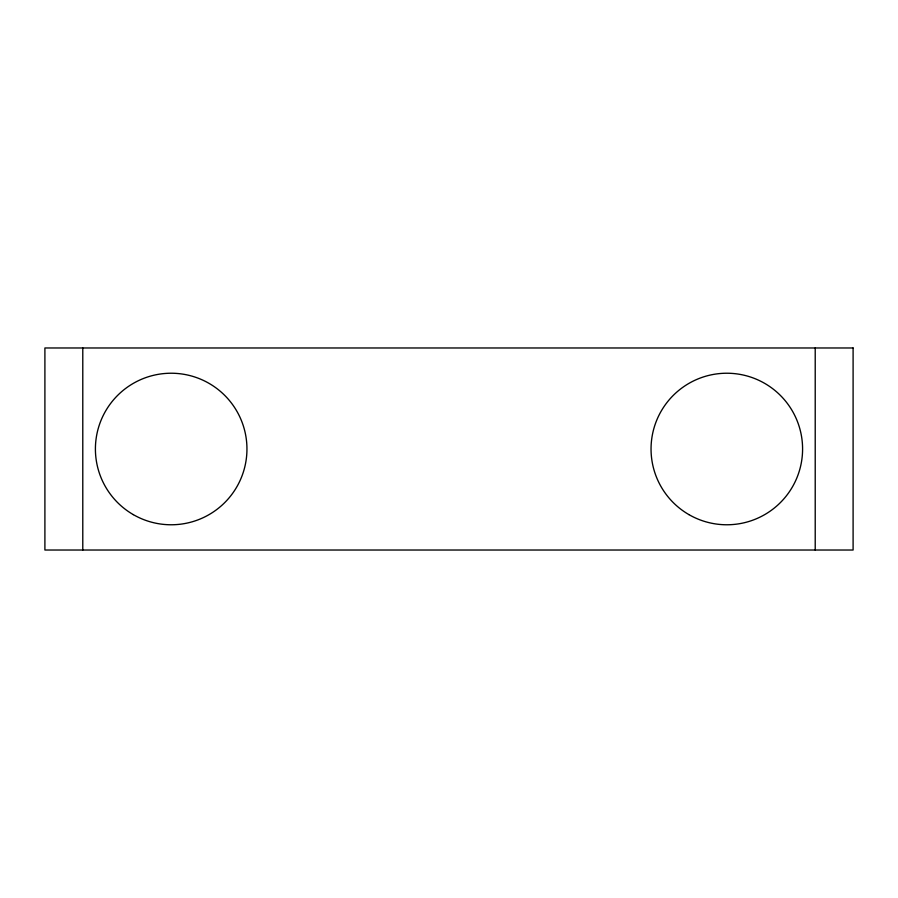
<?xml version="1.0" encoding="UTF-8"?>
<svg xmlns="http://www.w3.org/2000/svg" width="898" height="898" viewBox="0 0 898 898"><rect width="100%" height="100%" fill="white"/><g stroke="black" fill="none" stroke-linecap="round" stroke-linejoin="round"><path stroke-width="1.35" d="M815.216 347.975L815.216 550.025M82.784 347.975L82.784 550.025M853.1 347.975L44.9 347.975L44.9 550.025L853.1 550.025L853.1 347.975M133.297 514.621A75.769 75.769 0 0 0 246.95 449A75.769 75.769 0 0 0 133.297 383.379A75.769 75.769 0 0 0 133.297 514.621M688.934 514.621A75.769 75.769 0 0 0 802.588 449A75.769 75.769 0 0 0 688.934 383.379A75.769 75.769 0 0 0 688.934 514.621"/></g></svg>
